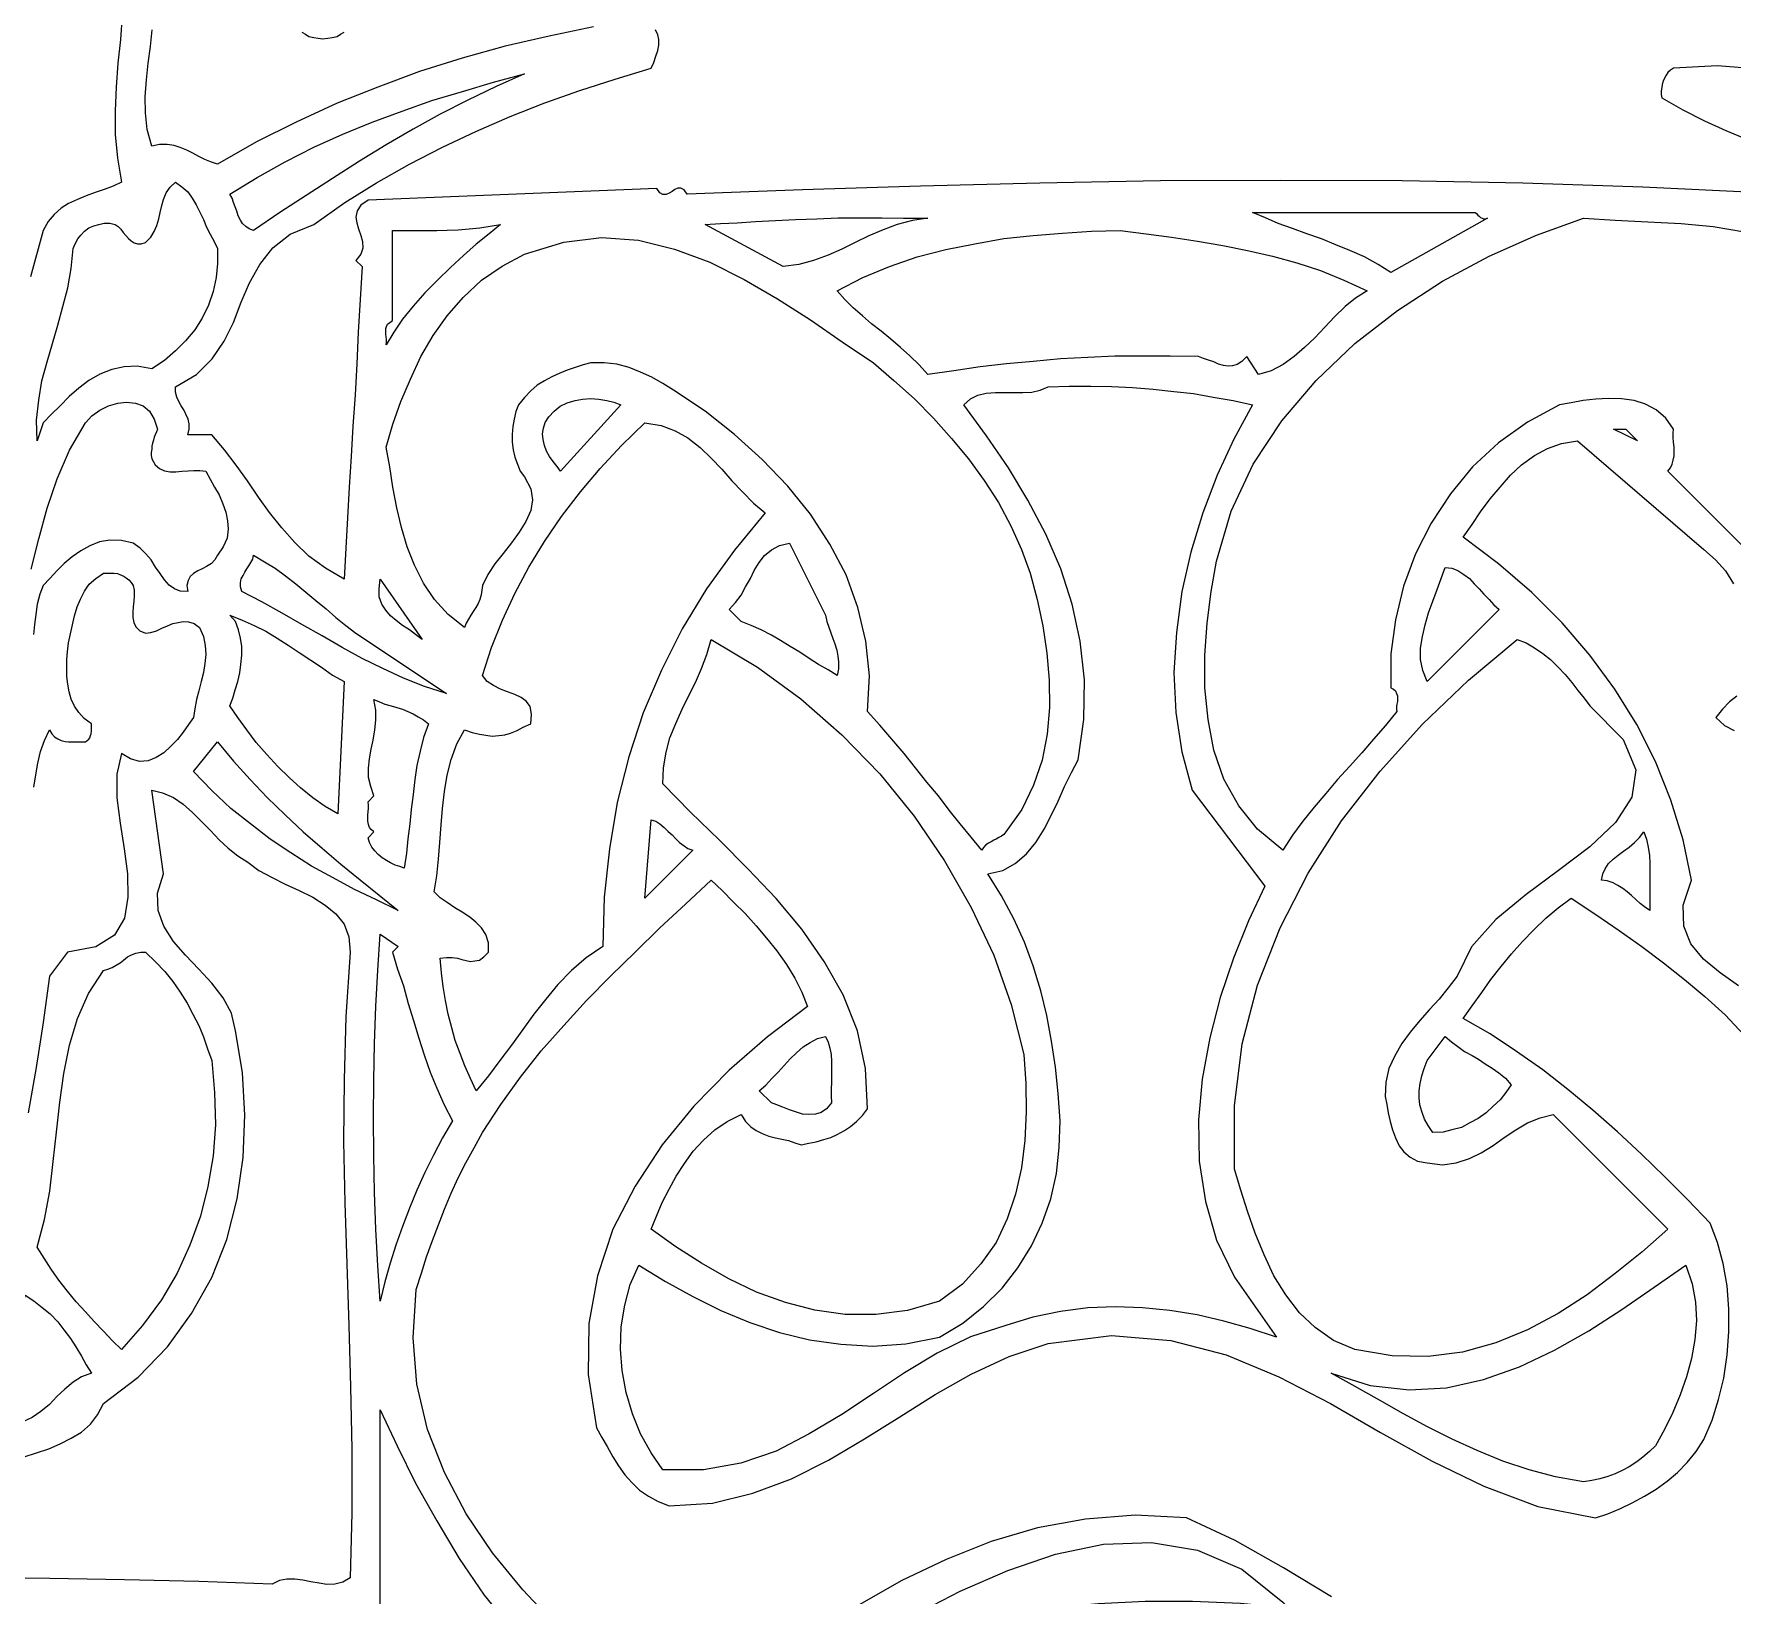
# Model space of a CAD drawing. Extents: x 0.1 to 15, y 0.1 to 19.2.
# Drawn here: x 5.047 to 8.913, y 11.988 to 15.543 of the extents above; entities that cross this region are included whole.
import ezdxf

# ---------------------------------------------------------------- set-up
doc = ezdxf.new("R2010")
doc.units = 0
doc.layers.add('1', color=7, linetype='Continuous')

msp = doc.modelspace()

# ---------------------------------------------------------------- linework, layer by layer
at = {"layer": '1'}
for points in [[(5.248, 15.585), (5.244, 15.53), (5.238, 15.476), (5.234, 15.422), (5.232, 15.368), (5.232, 15.314), (5.237, 15.26), (5.246, 15.205), (5.227, 15.196), (5.207, 15.189), (5.186, 15.182), (5.166, 15.174), (5.146, 15.166), (5.126, 15.157), (5.109, 15.146), (5.093, 15.132), (5.079, 15.116), (5.068, 15.095), (5.039, 14.99)], [(6.321, 15.559), (6.22, 15.538), (6.12, 15.515), (6.022, 15.488), (5.925, 15.457), (5.83, 15.422), (5.737, 15.385), (5.644, 15.342), (5.554, 15.297), (5.465, 15.246), (5.451, 15.251), (5.436, 15.257), (5.422, 15.264), (5.409, 15.271), (5.395, 15.278), (5.38, 15.284), (5.366, 15.289), (5.35, 15.291), (5.333, 15.291), (5.315, 15.287), (5.305, 15.325), (5.301, 15.363), (5.3, 15.4), (5.303, 15.438), (5.307, 15.476), (5.312, 15.514), (5.316, 15.552)], [(8.98, 15.181), (8.71, 15.194), (8.437, 15.203), (8.162, 15.208), (7.886, 15.209), (7.612, 15.208), (7.337, 15.203), (7.065, 15.196), (6.797, 15.188), (6.534, 15.178), (6.527, 15.188), (6.52, 15.192), (6.513, 15.192), (6.506, 15.189), (6.5, 15.184), (6.493, 15.18), (6.486, 15.177), (6.479, 15.177), (6.472, 15.181), (6.465, 15.191), (5.808, 15.164), (5.791, 15.153), (5.783, 15.14), (5.78, 15.126), (5.782, 15.113), (5.786, 15.099), (5.791, 15.084), (5.795, 15.07), (5.796, 15.055), (5.791, 15.041), (5.78, 15.027), (5.794, 15.013), (5.79, 14.938), (5.785, 14.864), (5.782, 14.792), (5.778, 14.721), (5.773, 14.65), (5.769, 14.581), (5.765, 14.511), (5.761, 14.441), (5.757, 14.372), (5.753, 14.301), (5.711, 14.326), (5.673, 14.354), (5.641, 14.385), (5.611, 14.418), (5.583, 14.453), (5.558, 14.488), (5.533, 14.525), (5.507, 14.561), (5.481, 14.596), (5.452, 14.63), (5.397, 14.63), (5.4, 14.643), (5.4, 14.655), (5.398, 14.666), (5.393, 14.677), (5.388, 14.687), (5.382, 14.696), (5.377, 14.706), (5.372, 14.716), (5.369, 14.727), (5.369, 14.739), (5.417, 14.767), (5.453, 14.803), (5.48, 14.843), (5.501, 14.886), (5.519, 14.932), (5.538, 14.976), (5.561, 15.018), (5.591, 15.056), (5.63, 15.087), (5.684, 15.109), (5.755, 15.159), (5.827, 15.204), (5.902, 15.246), (5.977, 15.285), (6.053, 15.321), (6.131, 15.355), (6.21, 15.386), (6.29, 15.414), (6.37, 15.44), (6.452, 15.465), (6.458, 15.478), (6.463, 15.492), (6.467, 15.505), (6.47, 15.517), (6.47, 15.53), (6.467, 15.541), (6.462, 15.552)], [(5.657, 15.547), (5.665, 15.542), (5.673, 15.537), (5.684, 15.535), (5.694, 15.533), (5.705, 15.532), (5.716, 15.533), (5.726, 15.535), (5.737, 15.537), (5.745, 15.542), (5.753, 15.547)], [(8.974, 15.463), (8.88, 15.47), (8.78, 15.465), (8.773, 15.46), (8.767, 15.455), (8.763, 15.449), (8.759, 15.442), (8.756, 15.435), (8.754, 15.428), (8.753, 15.421), (8.752, 15.413), (8.752, 15.405), (8.753, 15.397), (8.801, 15.37), (8.85, 15.345), (8.899, 15.323), (8.95, 15.302)], [(5.547, 15.095), (5.537, 15.099), (5.529, 15.104), (5.522, 15.111), (5.517, 15.119), (5.512, 15.129), (5.509, 15.139), (5.505, 15.149), (5.501, 15.159), (5.498, 15.169), (5.493, 15.178), (5.555, 15.216), (5.619, 15.252), (5.684, 15.285), (5.75, 15.315), (5.817, 15.342), (5.885, 15.367), (5.953, 15.391), (6.023, 15.412), (6.093, 15.433), (6.164, 15.452), (6.099, 15.423), (6.035, 15.392), (5.972, 15.36), (5.91, 15.326), (5.849, 15.29), (5.788, 15.253), (5.727, 15.214), (5.667, 15.175), (5.607, 15.136), (5.547, 15.095)], [(5.465, 15.054), (5.465, 15.02), (5.462, 14.988), (5.455, 14.956), (5.444, 14.925), (5.43, 14.896), (5.413, 14.869), (5.392, 14.844), (5.369, 14.821), (5.344, 14.799), (5.315, 14.78), (5.282, 14.786), (5.252, 14.785), (5.224, 14.779), (5.197, 14.768), (5.172, 14.754), (5.149, 14.736), (5.127, 14.717), (5.107, 14.696), (5.087, 14.677), (5.068, 14.657), (5.054, 14.616), (5.053, 14.663), (5.058, 14.709), (5.065, 14.753), (5.077, 14.796), (5.089, 14.838), (5.101, 14.88), (5.113, 14.922), (5.124, 14.965), (5.132, 15.009), (5.136, 15.054), (5.141, 15.065), (5.147, 15.076), (5.154, 15.085), (5.162, 15.094), (5.172, 15.101), (5.183, 15.106), (5.195, 15.109), (5.207, 15.112), (5.22, 15.112), (5.232, 15.109), (5.239, 15.104), (5.245, 15.098), (5.25, 15.091), (5.256, 15.084), (5.262, 15.077), (5.268, 15.072), (5.275, 15.067), (5.283, 15.065), (5.291, 15.065), (5.301, 15.068), (5.313, 15.08), (5.321, 15.093), (5.327, 15.107), (5.331, 15.122), (5.334, 15.136), (5.338, 15.152), (5.342, 15.166), (5.348, 15.181), (5.357, 15.194), (5.369, 15.205), (5.384, 15.195), (5.397, 15.183), (5.407, 15.169), (5.416, 15.154), (5.425, 15.137), (5.433, 15.12), (5.44, 15.103), (5.448, 15.087), (5.457, 15.07), (5.465, 15.054)], [(7.082, 15.123), (7.047, 15.118), (7.012, 15.109), (6.98, 15.097), (6.948, 15.083), (6.917, 15.068), (6.886, 15.053), (6.855, 15.039), (6.822, 15.027), (6.788, 15.018), (6.753, 15.013), (6.575, 15.109), (6.61, 15.111), (6.648, 15.113), (6.69, 15.116), (6.735, 15.118), (6.781, 15.12), (6.829, 15.122), (6.878, 15.124), (6.928, 15.124), (6.977, 15.124), (7.027, 15.123), (7.082, 15.123)], [(9.027, 14.287), (8.767, 14.547), (8.773, 14.555), (8.777, 14.563), (8.779, 14.572), (8.781, 14.582), (8.781, 14.592), (8.781, 14.602), (8.78, 14.613), (8.779, 14.624), (8.779, 14.634), (8.78, 14.643), (8.762, 14.668), (8.74, 14.687), (8.716, 14.7), (8.69, 14.708), (8.661, 14.712), (8.632, 14.713), (8.603, 14.711), (8.574, 14.708), (8.547, 14.703), (8.52, 14.698), (8.447, 14.659), (8.381, 14.612), (8.322, 14.557), (8.272, 14.496), (8.228, 14.429), (8.192, 14.359), (8.165, 14.285), (8.147, 14.209), (8.136, 14.131), (8.136, 14.054), (8.142, 14.051), (8.147, 14.047), (8.149, 14.041), (8.151, 14.036), (8.151, 14.03), (8.151, 14.023), (8.15, 14.017), (8.149, 14.011), (8.149, 14.005), (8.15, 14), (8.124, 13.968), (8.097, 13.937), (8.07, 13.906), (8.042, 13.875), (8.015, 13.845), (7.988, 13.813), (7.962, 13.782), (7.936, 13.75), (7.912, 13.718), (7.89, 13.684), (7.833, 13.732), (7.79, 13.785), (7.756, 13.846), (7.733, 13.912), (7.72, 13.982), (7.713, 14.054), (7.713, 14.128), (7.718, 14.201), (7.727, 14.273), (7.739, 14.342), (7.773, 14.456), (7.823, 14.563), (7.888, 14.662), (7.966, 14.754), (8.054, 14.838), (8.151, 14.913), (8.254, 14.98), (8.36, 15.037), (8.468, 15.085), (8.575, 15.123), (8.647, 15.119), (8.721, 15.115), (8.797, 15.111), (8.87, 15.104), (8.941, 15.092)], [(8.328, 15.136), (8.331, 15.134), (8.334, 15.13), (8.337, 15.128), (8.34, 15.125), (8.344, 15.123), (8.347, 15.122), (8.351, 15.122), (8.356, 15.123), (8.136, 15), (8.107, 15.018), (8.076, 15.035), (8.043, 15.05), (8.011, 15.063), (7.978, 15.076), (7.945, 15.088), (7.912, 15.1), (7.88, 15.111), (7.851, 15.124), (7.821, 15.136), (7.873, 15.136), (7.924, 15.136), (7.976, 15.136), (8.029, 15.136), (8.082, 15.136), (8.133, 15.136), (8.184, 15.136), (8.233, 15.136), (8.282, 15.136), (8.328, 15.136)], [(6.109, 15.109), (6.083, 15.088), (6.054, 15.064), (6.025, 15.038), (5.995, 15.011), (5.966, 14.982), (5.937, 14.953), (5.91, 14.923), (5.886, 14.893), (5.866, 14.864), (5.849, 14.835), (5.85, 14.841), (5.85, 14.847), (5.849, 14.853), (5.848, 14.859), (5.848, 14.866), (5.848, 14.872), (5.85, 14.877), (5.852, 14.882), (5.857, 14.886), (5.863, 14.89), (5.863, 14.906), (5.863, 14.924), (5.863, 14.944), (5.863, 14.964), (5.863, 14.986), (5.863, 15.008), (5.863, 15.03), (5.863, 15.053), (5.863, 15.074), (5.863, 15.095), (5.887, 15.095), (5.913, 15.095), (5.938, 15.095), (5.964, 15.095), (5.988, 15.096), (6.013, 15.097), (6.038, 15.099), (6.062, 15.101), (6.086, 15.105), (6.109, 15.109)], [(7.315, 14.315), (7.331, 14.255), (7.344, 14.195), (7.353, 14.133), (7.358, 14.071), (7.359, 14.009), (7.354, 13.948), (7.342, 13.889), (7.323, 13.832), (7.296, 13.777), (7.26, 13.726), (7.255, 13.72), (7.25, 13.716), (7.244, 13.713), (7.238, 13.709), (7.232, 13.707), (7.226, 13.703), (7.22, 13.7), (7.214, 13.696), (7.209, 13.69), (7.205, 13.684), (7.181, 13.714), (7.156, 13.744), (7.131, 13.775), (7.106, 13.808), (7.08, 13.839), (7.054, 13.872), (7.028, 13.904), (7, 13.937), (6.973, 13.969), (6.945, 14), (6.949, 14.081), (6.941, 14.16), (6.923, 14.237), (6.896, 14.311), (6.859, 14.381), (6.815, 14.449), (6.763, 14.513), (6.705, 14.574), (6.642, 14.631), (6.575, 14.684), (6.551, 14.7), (6.527, 14.716), (6.503, 14.732), (6.479, 14.747), (6.454, 14.761), (6.428, 14.773), (6.402, 14.783), (6.374, 14.791), (6.345, 14.794), (6.315, 14.794), (6.297, 14.789), (6.279, 14.783), (6.261, 14.777), (6.243, 14.77), (6.226, 14.762), (6.209, 14.753), (6.193, 14.743), (6.178, 14.73), (6.164, 14.715), (6.15, 14.698), (6.144, 14.683), (6.14, 14.666), (6.137, 14.649), (6.136, 14.631), (6.136, 14.613), (6.138, 14.596), (6.142, 14.579), (6.148, 14.563), (6.154, 14.547), (6.164, 14.534), (6.178, 14.507), (6.182, 14.482), (6.178, 14.458), (6.167, 14.433), (6.152, 14.408), (6.134, 14.384), (6.115, 14.36), (6.096, 14.336), (6.08, 14.312), (6.068, 14.287), (6.067, 14.276), (6.065, 14.266), (6.062, 14.255), (6.058, 14.246), (6.053, 14.237), (6.047, 14.228), (6.042, 14.219), (6.036, 14.21), (6.031, 14.201), (6.027, 14.191), (5.99, 14.221), (5.959, 14.255), (5.934, 14.292), (5.913, 14.333), (5.897, 14.375), (5.884, 14.419), (5.873, 14.464), (5.864, 14.511), (5.857, 14.557), (5.849, 14.602), (5.864, 14.654), (5.882, 14.706), (5.904, 14.757), (5.928, 14.808), (5.956, 14.856), (5.988, 14.901), (6.024, 14.943), (6.066, 14.982), (6.113, 15.014), (6.164, 15.041), (6.253, 15.069), (6.339, 15.079), (6.423, 15.073), (6.505, 15.053), (6.586, 15.023), (6.664, 14.984), (6.74, 14.94), (6.815, 14.892), (6.887, 14.842), (6.958, 14.794), (7.005, 14.754), (7.052, 14.712), (7.095, 14.668), (7.136, 14.622), (7.175, 14.575), (7.21, 14.526), (7.243, 14.476), (7.271, 14.423), (7.295, 14.369), (7.315, 14.315)], [(7.52, 15.095), (7.579, 15.088), (7.637, 15.08), (7.696, 15.071), (7.754, 15.061), (7.81, 15.05), (7.867, 15.037), (7.922, 15.022), (7.976, 15.004), (8.029, 14.982), (8.082, 14.958), (8.056, 14.941), (8.032, 14.922), (8.008, 14.899), (7.986, 14.875), (7.963, 14.851), (7.94, 14.829), (7.916, 14.808), (7.891, 14.79), (7.864, 14.776), (7.835, 14.767), (7.808, 14.808), (7.797, 14.797), (7.786, 14.79), (7.776, 14.787), (7.766, 14.786), (7.755, 14.788), (7.744, 14.791), (7.733, 14.796), (7.721, 14.8), (7.71, 14.804), (7.698, 14.808), (7.634, 14.809), (7.571, 14.809), (7.508, 14.809), (7.446, 14.806), (7.384, 14.803), (7.322, 14.797), (7.261, 14.792), (7.201, 14.785), (7.141, 14.776), (7.082, 14.767), (7.062, 14.789), (7.041, 14.81), (7.02, 14.829), (6.998, 14.848), (6.976, 14.866), (6.954, 14.883), (6.933, 14.901), (6.912, 14.919), (6.893, 14.938), (6.876, 14.958), (6.934, 14.988), (6.995, 15.013), (7.058, 15.035), (7.123, 15.052), (7.189, 15.065), (7.255, 15.077), (7.322, 15.084), (7.389, 15.089), (7.455, 15.094), (7.52, 15.095)], [(7.821, 14.698), (7.779, 14.62), (7.741, 14.538), (7.708, 14.452), (7.681, 14.363), (7.66, 14.273), (7.648, 14.18), (7.642, 14.089), (7.647, 13.998), (7.66, 13.908), (7.684, 13.821), (7.849, 13.602), (7.812, 13.523), (7.778, 13.438), (7.748, 13.349), (7.724, 13.257), (7.707, 13.163), (7.698, 13.07), (7.7, 12.976), (7.714, 12.884), (7.739, 12.796), (7.78, 12.712), (7.876, 12.575), (7.816, 12.595), (7.756, 12.612), (7.695, 12.626), (7.633, 12.636), (7.571, 12.642), (7.509, 12.644), (7.446, 12.642), (7.384, 12.634), (7.321, 12.621), (7.26, 12.602), (7.179, 12.576), (7.103, 12.539), (7.029, 12.494), (6.958, 12.447), (6.886, 12.399), (6.812, 12.355), (6.737, 12.316), (6.656, 12.288), (6.571, 12.273), (6.479, 12.273), (6.452, 12.312), (6.428, 12.355), (6.41, 12.401), (6.395, 12.449), (6.386, 12.499), (6.382, 12.548), (6.384, 12.599), (6.392, 12.648), (6.404, 12.695), (6.424, 12.739), (6.485, 12.702), (6.547, 12.668), (6.611, 12.636), (6.677, 12.609), (6.744, 12.586), (6.813, 12.569), (6.884, 12.559), (6.957, 12.555), (7.032, 12.56), (7.109, 12.575), (7.162, 12.607), (7.209, 12.645), (7.251, 12.687), (7.287, 12.733), (7.318, 12.783), (7.342, 12.835), (7.362, 12.89), (7.375, 12.948), (7.381, 13.007), (7.383, 13.068), (7.379, 13.13), (7.373, 13.19), (7.364, 13.249), (7.353, 13.308), (7.339, 13.364), (7.322, 13.421), (7.302, 13.475), (7.278, 13.528), (7.25, 13.58), (7.219, 13.63), (7.253, 13.638), (7.281, 13.654), (7.307, 13.676), (7.328, 13.702), (7.347, 13.732), (7.363, 13.763), (7.379, 13.796), (7.393, 13.829), (7.409, 13.861), (7.424, 13.89), (7.437, 13.982), (7.439, 14.072), (7.429, 14.16), (7.411, 14.244), (7.385, 14.325), (7.351, 14.404), (7.31, 14.481), (7.266, 14.555), (7.216, 14.628), (7.164, 14.698), (7.179, 14.712), (7.196, 14.72), (7.215, 14.725), (7.236, 14.726), (7.256, 14.726), (7.278, 14.726), (7.298, 14.726), (7.319, 14.727), (7.338, 14.732), (7.356, 14.739), (7.404, 14.741), (7.453, 14.741), (7.5, 14.74), (7.548, 14.738), (7.595, 14.734), (7.642, 14.729), (7.687, 14.724), (7.732, 14.716), (7.777, 14.708), (7.821, 14.698)], [(5.041, 14.324), (5.058, 14.393), (5.077, 14.463), (5.1, 14.53), (5.128, 14.595), (5.164, 14.657), (5.179, 14.673), (5.197, 14.686), (5.217, 14.696), (5.238, 14.702), (5.258, 14.704), (5.278, 14.702), (5.296, 14.696), (5.31, 14.684), (5.321, 14.666), (5.328, 14.643)], [(6.383, 14.698), (6.246, 14.547), (6.238, 14.558), (6.229, 14.569), (6.221, 14.581), (6.214, 14.593), (6.209, 14.606), (6.206, 14.619), (6.205, 14.632), (6.207, 14.645), (6.211, 14.658), (6.219, 14.671), (6.231, 14.684), (6.245, 14.695), (6.261, 14.703), (6.279, 14.708), (6.296, 14.711), (6.315, 14.713), (6.333, 14.711), (6.351, 14.708), (6.367, 14.704), (6.383, 14.698)], [(6.712, 14.452), (6.642, 14.367), (6.578, 14.279), (6.523, 14.188), (6.476, 14.094), (6.434, 13.997), (6.401, 13.897), (6.375, 13.793), (6.357, 13.687), (6.345, 13.577), (6.342, 13.465), (6.304, 13.439), (6.271, 13.41), (6.24, 13.378), (6.212, 13.345), (6.185, 13.311), (6.16, 13.276), (6.134, 13.24), (6.108, 13.205), (6.082, 13.17), (6.054, 13.136), (6.041, 13.164), (6.028, 13.193), (6.017, 13.221), (6.006, 13.251), (5.998, 13.28), (5.99, 13.311), (5.984, 13.342), (5.979, 13.374), (5.975, 13.405), (5.972, 13.438), (5.986, 13.44), (5.999, 13.44), (6.011, 13.438), (6.021, 13.435), (6.031, 13.433), (6.041, 13.431), (6.051, 13.432), (6.061, 13.434), (6.071, 13.441), (6.082, 13.452), (6.082, 13.473), (6.076, 13.492), (6.066, 13.507), (6.053, 13.52), (6.039, 13.532), (6.022, 13.543), (6.005, 13.553), (5.988, 13.565), (5.972, 13.576), (5.958, 13.589), (5.964, 13.626), (5.968, 13.664), (5.971, 13.702), (5.974, 13.742), (5.977, 13.779), (5.982, 13.818), (5.988, 13.855), (5.997, 13.891), (6.01, 13.926), (6.027, 13.958), (6.045, 13.952), (6.061, 13.948), (6.076, 13.946), (6.09, 13.944), (6.105, 13.945), (6.119, 13.947), (6.132, 13.951), (6.147, 13.957), (6.161, 13.964), (6.178, 13.972), (6.18, 13.994), (6.177, 14.011), (6.168, 14.023), (6.156, 14.032), (6.142, 14.039), (6.125, 14.045), (6.109, 14.051), (6.093, 14.059), (6.079, 14.068), (6.068, 14.082), (6.089, 14.146), (6.114, 14.208), (6.142, 14.269), (6.174, 14.329), (6.209, 14.387), (6.248, 14.444), (6.291, 14.5), (6.336, 14.553), (6.385, 14.606), (6.438, 14.657), (6.475, 14.651), (6.507, 14.639), (6.536, 14.623), (6.564, 14.601), (6.589, 14.577), (6.613, 14.552), (6.636, 14.525), (6.66, 14.5), (6.685, 14.474), (6.712, 14.452)], [(5.328, 14.643), (5.326, 14.637), (5.323, 14.63), (5.321, 14.625), (5.319, 14.618), (5.317, 14.611), (5.315, 14.604), (5.315, 14.597), (5.314, 14.59), (5.314, 14.583), (5.315, 14.575), (5.323, 14.562), (5.333, 14.553), (5.344, 14.548), (5.357, 14.546), (5.37, 14.546), (5.384, 14.547), (5.398, 14.548), (5.411, 14.549), (5.425, 14.549), (5.438, 14.547), (5.448, 14.529), (5.458, 14.511), (5.469, 14.493), (5.477, 14.473), (5.484, 14.454), (5.488, 14.434), (5.489, 14.415), (5.487, 14.395), (5.478, 14.375), (5.465, 14.356), (5.459, 14.345), (5.451, 14.337), (5.44, 14.33), (5.43, 14.325), (5.42, 14.32), (5.41, 14.314), (5.403, 14.307), (5.398, 14.298), (5.395, 14.287), (5.397, 14.273), (5.38, 14.274), (5.367, 14.279), (5.355, 14.288), (5.344, 14.3), (5.334, 14.314), (5.324, 14.329), (5.314, 14.345), (5.302, 14.359), (5.289, 14.372), (5.273, 14.383), (5.246, 14.389), (5.22, 14.39), (5.196, 14.386), (5.174, 14.377), (5.154, 14.366), (5.134, 14.352), (5.116, 14.337), (5.099, 14.32), (5.083, 14.303), (5.068, 14.287), (5.06, 14.267), (5.054, 14.244), (5.051, 14.221), (5.048, 14.198), (5.046, 14.175)], [(8.928, 13.375), (8.886, 13.405), (8.848, 13.436), (8.819, 13.471), (8.803, 13.511), (8.802, 13.559), (8.821, 13.616), (8.802, 13.708), (8.774, 13.798), (8.739, 13.886), (8.696, 13.97), (8.646, 14.051), (8.589, 14.128), (8.526, 14.202), (8.457, 14.271), (8.381, 14.336), (8.301, 14.397), (8.321, 14.426), (8.34, 14.455), (8.362, 14.484), (8.385, 14.511), (8.409, 14.538), (8.434, 14.562), (8.463, 14.583), (8.493, 14.599), (8.525, 14.61), (8.561, 14.616), (8.849, 14.369)], [(8.698, 14.616), (8.643, 14.643), (8.671, 14.643), (8.698, 14.616)], [(6.849, 14.219), (6.852, 14.205), (6.857, 14.192), (6.861, 14.179), (6.866, 14.166), (6.87, 14.154), (6.875, 14.14), (6.877, 14.126), (6.879, 14.113), (6.879, 14.097), (6.876, 14.082), (6.855, 14.095), (6.833, 14.107), (6.812, 14.121), (6.791, 14.135), (6.769, 14.148), (6.747, 14.162), (6.726, 14.174), (6.703, 14.186), (6.68, 14.196), (6.657, 14.205), (6.63, 14.232), (6.644, 14.248), (6.657, 14.265), (6.667, 14.284), (6.678, 14.303), (6.687, 14.321), (6.698, 14.339), (6.71, 14.355), (6.726, 14.368), (6.744, 14.378), (6.767, 14.383), (6.849, 14.219)], [(5.78, 14.178), (5.986, 14.041), (5.936, 14.057), (5.888, 14.076), (5.841, 14.098), (5.794, 14.121), (5.749, 14.146), (5.703, 14.172), (5.657, 14.198), (5.612, 14.224), (5.566, 14.25), (5.52, 14.273), (5.517, 14.284), (5.517, 14.293), (5.519, 14.302), (5.523, 14.31), (5.527, 14.317), (5.532, 14.325), (5.536, 14.332), (5.541, 14.339), (5.545, 14.347), (5.547, 14.356), (5.572, 14.341), (5.596, 14.326), (5.62, 14.309), (5.643, 14.291), (5.666, 14.272), (5.689, 14.253), (5.712, 14.234), (5.734, 14.214), (5.757, 14.196), (5.78, 14.178)], [(8.849, 14.369), (8.875, 14.345), (8.898, 14.32), (8.916, 14.291)], [(5.047, 13.828), (5.051, 13.856), (5.056, 13.882), (5.062, 13.909), (5.071, 13.934), (5.082, 13.958), (5.088, 13.949), (5.094, 13.942), (5.101, 13.938), (5.109, 13.934), (5.118, 13.932), (5.126, 13.931), (5.136, 13.931), (5.145, 13.931), (5.154, 13.931), (5.164, 13.931), (5.168, 13.934), (5.172, 13.937), (5.174, 13.94), (5.176, 13.945), (5.177, 13.949), (5.178, 13.955), (5.178, 13.96), (5.178, 13.966), (5.178, 13.972), (5.161, 13.984), (5.149, 13.998), (5.139, 14.012), (5.132, 14.028), (5.127, 14.045), (5.124, 14.062), (5.122, 14.08), (5.122, 14.099), (5.122, 14.118), (5.123, 14.136), (5.126, 14.156), (5.13, 14.177), (5.135, 14.197), (5.139, 14.218), (5.145, 14.238), (5.153, 14.256), (5.162, 14.274), (5.173, 14.29), (5.188, 14.303), (5.205, 14.315), (5.214, 14.315), (5.221, 14.315), (5.229, 14.315), (5.237, 14.314), (5.244, 14.311), (5.25, 14.309), (5.257, 14.304), (5.263, 14.3), (5.268, 14.294), (5.273, 14.287), (5.275, 14.276), (5.275, 14.263), (5.274, 14.251), (5.273, 14.238), (5.272, 14.226), (5.272, 14.214), (5.274, 14.203), (5.279, 14.193), (5.288, 14.184), (5.301, 14.178), (5.313, 14.18), (5.326, 14.184), (5.338, 14.19), (5.351, 14.195), (5.363, 14.2), (5.375, 14.203), (5.387, 14.205), (5.399, 14.204), (5.412, 14.2), (5.424, 14.191), (5.433, 14.171), (5.437, 14.15), (5.438, 14.13), (5.436, 14.109), (5.433, 14.089), (5.428, 14.068), (5.422, 14.047), (5.417, 14.027), (5.413, 14.006), (5.41, 13.986), (5.399, 13.97), (5.387, 13.953), (5.374, 13.936), (5.358, 13.92), (5.343, 13.906), (5.325, 13.895), (5.307, 13.888), (5.287, 13.886), (5.267, 13.892), (5.246, 13.904), (5.236, 13.857), (5.236, 13.803), (5.243, 13.746), (5.252, 13.687), (5.26, 13.63), (5.261, 13.577), (5.253, 13.529), (5.23, 13.491), (5.188, 13.464), (5.123, 13.452), (5.082, 13.397), (5.068, 13.292), (5.052, 13.189), (5.034, 13.086)], [(8.383, 14.232), (8.219, 14.068), (8.209, 14.093), (8.204, 14.118), (8.204, 14.144), (8.208, 14.171), (8.214, 14.197), (8.222, 14.225), (8.232, 14.251), (8.242, 14.278), (8.251, 14.303), (8.26, 14.328), (8.275, 14.326), (8.289, 14.321), (8.302, 14.312), (8.315, 14.303), (8.326, 14.291), (8.337, 14.279), (8.348, 14.267), (8.36, 14.255), (8.371, 14.243), (8.383, 14.232)], [(5.931, 14.164), (5.916, 14.175), (5.902, 14.186), (5.886, 14.196), (5.872, 14.207), (5.859, 14.218), (5.848, 14.231), (5.839, 14.244), (5.833, 14.261), (5.833, 14.279), (5.835, 14.301), (5.931, 14.164)], [(5.753, 14.068), (5.739, 13.767), (5.71, 13.784), (5.682, 13.803), (5.654, 13.826), (5.628, 13.85), (5.602, 13.875), (5.577, 13.902), (5.553, 13.929), (5.532, 13.958), (5.511, 13.986), (5.493, 14.013), (5.5, 14.03), (5.505, 14.049), (5.511, 14.068), (5.516, 14.088), (5.518, 14.107), (5.52, 14.128), (5.52, 14.148), (5.517, 14.167), (5.513, 14.186), (5.506, 14.205), (5.493, 14.219), (5.521, 14.208), (5.548, 14.196), (5.575, 14.183), (5.601, 14.167), (5.626, 14.151), (5.651, 14.134), (5.677, 14.117), (5.702, 14.101), (5.727, 14.083), (5.753, 14.068)], [(7.301, 13.219), (7.305, 13.153), (7.306, 13.088), (7.303, 13.023), (7.295, 12.961), (7.282, 12.901), (7.263, 12.845), (7.238, 12.791), (7.203, 12.742), (7.161, 12.696), (7.109, 12.657), (7.036, 12.636), (6.964, 12.627), (6.894, 12.627), (6.825, 12.637), (6.758, 12.654), (6.692, 12.678), (6.629, 12.708), (6.567, 12.744), (6.508, 12.781), (6.452, 12.821), (6.464, 12.851), (6.477, 12.882), (6.493, 12.912), (6.509, 12.942), (6.528, 12.971), (6.548, 12.999), (6.571, 13.024), (6.597, 13.047), (6.625, 13.066), (6.657, 13.082), (6.667, 13.066), (6.679, 13.054), (6.691, 13.046), (6.705, 13.039), (6.72, 13.033), (6.735, 13.029), (6.75, 13.026), (6.765, 13.023), (6.779, 13.018), (6.794, 13.013), (6.811, 13.017), (6.828, 13.02), (6.845, 13.025), (6.861, 13.03), (6.876, 13.037), (6.892, 13.046), (6.906, 13.055), (6.92, 13.066), (6.933, 13.08), (6.945, 13.095), (6.94, 13.187), (6.922, 13.273), (6.889, 13.355), (6.846, 13.431), (6.795, 13.504), (6.737, 13.574), (6.673, 13.641), (6.608, 13.707), (6.542, 13.771), (6.479, 13.835), (6.48, 13.872), (6.486, 13.907), (6.495, 13.94), (6.508, 13.973), (6.523, 14.005), (6.537, 14.035), (6.553, 14.066), (6.567, 14.098), (6.579, 14.13), (6.589, 14.164), (6.694, 14.101), (6.793, 14.029), (6.886, 13.947), (6.973, 13.858), (7.051, 13.762), (7.12, 13.66), (7.181, 13.554), (7.232, 13.445), (7.272, 13.333), (7.301, 13.219)], [(8.589, 14.013), (8.665, 13.936), (8.694, 13.867), (8.685, 13.805), (8.648, 13.747), (8.589, 13.692), (8.518, 13.638), (8.444, 13.583), (8.375, 13.526), (8.32, 13.464), (8.287, 13.397), (8.267, 13.371), (8.246, 13.345), (8.224, 13.321), (8.202, 13.296), (8.18, 13.27), (8.161, 13.244), (8.145, 13.216), (8.132, 13.187), (8.125, 13.156), (8.123, 13.123), (8.127, 13.105), (8.13, 13.086), (8.135, 13.066), (8.14, 13.047), (8.147, 13.029), (8.155, 13.011), (8.166, 12.997), (8.18, 12.985), (8.197, 12.976), (8.219, 12.972), (8.254, 12.968), (8.285, 12.972), (8.315, 12.982), (8.342, 12.995), (8.369, 13.012), (8.394, 13.03), (8.421, 13.047), (8.447, 13.063), (8.476, 13.075), (8.506, 13.082), (8.767, 12.821), (8.708, 12.769), (8.647, 12.72), (8.583, 12.672), (8.517, 12.629), (8.447, 12.592), (8.375, 12.562), (8.299, 12.541), (8.221, 12.531), (8.139, 12.533), (8.054, 12.547), (8.006, 12.568), (7.964, 12.597), (7.928, 12.631), (7.897, 12.672), (7.87, 12.715), (7.848, 12.763), (7.827, 12.812), (7.81, 12.862), (7.795, 12.91), (7.78, 12.958), (7.78, 13.102), (7.798, 13.243), (7.833, 13.377), (7.884, 13.507), (7.948, 13.632), (8.024, 13.751), (8.112, 13.864), (8.208, 13.971), (8.313, 14.071), (8.424, 14.164), (8.444, 14.156), (8.463, 14.145), (8.482, 14.132), (8.5, 14.118), (8.517, 14.101), (8.533, 14.084), (8.548, 14.066), (8.562, 14.048), (8.576, 14.03), (8.589, 14.013)], [(8.924, 14.035), (8.907, 14.022), (8.891, 14.005), (8.876, 13.986), (8.896, 13.968), (8.918, 13.957)], [(5.945, 13.972), (5.934, 13.941), (5.926, 13.91), (5.919, 13.877), (5.914, 13.845), (5.91, 13.811), (5.906, 13.777), (5.903, 13.744), (5.898, 13.71), (5.895, 13.677), (5.89, 13.643), (5.88, 13.647), (5.869, 13.65), (5.859, 13.655), (5.85, 13.661), (5.84, 13.667), (5.831, 13.674), (5.823, 13.683), (5.816, 13.691), (5.811, 13.702), (5.808, 13.712), (5.821, 13.726), (5.815, 13.731), (5.811, 13.736), (5.809, 13.743), (5.807, 13.75), (5.807, 13.756), (5.807, 13.764), (5.808, 13.772), (5.809, 13.779), (5.809, 13.787), (5.808, 13.794), (5.821, 13.808), (5.814, 13.829), (5.809, 13.85), (5.809, 13.871), (5.811, 13.892), (5.815, 13.914), (5.819, 13.935), (5.823, 13.958), (5.825, 13.98), (5.825, 14.003), (5.821, 14.027), (5.834, 14.022), (5.846, 14.017), (5.86, 14.013), (5.873, 14.009), (5.886, 14.005), (5.898, 14), (5.91, 13.995), (5.922, 13.988), (5.934, 13.981), (5.945, 13.972)], [(5.876, 13.547), (5.827, 13.571), (5.777, 13.595), (5.728, 13.621), (5.679, 13.648), (5.632, 13.678), (5.585, 13.709), (5.54, 13.744), (5.495, 13.779), (5.452, 13.82), (5.41, 13.863), (5.465, 13.931), (5.501, 13.887), (5.539, 13.845), (5.578, 13.804), (5.619, 13.765), (5.66, 13.726), (5.703, 13.689), (5.746, 13.652), (5.79, 13.617), (5.833, 13.582), (5.876, 13.547)], [(5.025, 12.303), (5.053, 12.312), (5.081, 12.321), (5.107, 12.332), (5.132, 12.345), (5.155, 12.359), (5.176, 12.377), (5.192, 12.398), (5.205, 12.424), (5.284, 12.484), (5.351, 12.553), (5.406, 12.629), (5.452, 12.711), (5.486, 12.798), (5.51, 12.89), (5.523, 12.984), (5.527, 13.081), (5.522, 13.178), (5.506, 13.273), (5.497, 13.313), (5.478, 13.348), (5.452, 13.381), (5.422, 13.413), (5.392, 13.445), (5.365, 13.476), (5.343, 13.511), (5.33, 13.547), (5.328, 13.586), (5.342, 13.63), (5.315, 13.821), (5.34, 13.815), (5.365, 13.804), (5.387, 13.789), (5.408, 13.77), (5.428, 13.75), (5.449, 13.729), (5.469, 13.708), (5.489, 13.689), (5.511, 13.671), (5.534, 13.657)], [(6.547, 13.684), (6.438, 13.575), (6.452, 13.753), (6.463, 13.75), (6.472, 13.744), (6.482, 13.736), (6.491, 13.727), (6.5, 13.719), (6.508, 13.71), (6.517, 13.702), (6.527, 13.694), (6.536, 13.688), (6.547, 13.684)], [(8.726, 13.547), (8.714, 13.555), (8.704, 13.563), (8.694, 13.572), (8.684, 13.581), (8.674, 13.589), (8.664, 13.597), (8.653, 13.604), (8.642, 13.61), (8.629, 13.614), (8.616, 13.616), (8.619, 13.63), (8.624, 13.642), (8.632, 13.654), (8.642, 13.664), (8.654, 13.673), (8.666, 13.682), (8.679, 13.691), (8.691, 13.702), (8.702, 13.713), (8.712, 13.726), (8.718, 13.709), (8.722, 13.691), (8.725, 13.672), (8.726, 13.654), (8.726, 13.634), (8.726, 13.614), (8.726, 13.595), (8.726, 13.577), (8.726, 13.562), (8.726, 13.547)], [(5.534, 13.657), (5.559, 13.638), (5.589, 13.622), (5.619, 13.607), (5.651, 13.592), (5.682, 13.577), (5.71, 13.559), (5.734, 13.539), (5.753, 13.516), (5.764, 13.487), (5.767, 13.452), (5.757, 13.305), (5.753, 13.162), (5.752, 13.021), (5.755, 12.881), (5.759, 12.742), (5.764, 12.602), (5.768, 12.462), (5.771, 12.32), (5.771, 12.175), (5.767, 12.027), (5.75, 12.017), (5.732, 12.013), (5.714, 12.012), (5.696, 12.015), (5.677, 12.018), (5.659, 12.022), (5.641, 12.024), (5.623, 12.024), (5.606, 12.021), (5.589, 12.013), (5.422, 12.019), (5.253, 12.023), (5.083, 12.026), (4.913, 12.028)], [(6.234, 11.922), (6.16, 12), (6.091, 12.084), (6.031, 12.173), (5.982, 12.267), (5.943, 12.365), (5.919, 12.468), (5.91, 12.574), (5.917, 12.684), (5.929, 12.721), (5.941, 12.758), (5.954, 12.795), (5.968, 12.831), (5.982, 12.867), (5.997, 12.903), (6.013, 12.938), (6.03, 12.972), (6.049, 13.006), (6.068, 13.041), (6.11, 13.105), (6.155, 13.167), (6.202, 13.227), (6.253, 13.285), (6.305, 13.342), (6.36, 13.398), (6.416, 13.452), (6.472, 13.507), (6.53, 13.561), (6.589, 13.616), (6.614, 13.592), (6.64, 13.566), (6.666, 13.54), (6.691, 13.512), (6.715, 13.484), (6.738, 13.455), (6.76, 13.424), (6.779, 13.393), (6.795, 13.361), (6.808, 13.328)], [(6.808, 13.328), (6.717, 13.259), (6.63, 13.183), (6.549, 13.101), (6.477, 13.013), (6.416, 12.919), (6.365, 12.821), (6.33, 12.715), (6.31, 12.606), (6.309, 12.49), (6.328, 12.369), (6.34, 12.347), (6.352, 12.326), (6.365, 12.303), (6.378, 12.282), (6.392, 12.262), (6.408, 12.244), (6.426, 12.227), (6.446, 12.213), (6.468, 12.201), (6.493, 12.191), (6.592, 12.197), (6.684, 12.22), (6.772, 12.253), (6.856, 12.295), (6.938, 12.344), (7.018, 12.394), (7.099, 12.445), (7.181, 12.491), (7.267, 12.531), (7.356, 12.561), (7.5, 12.579), (7.635, 12.568), (7.761, 12.535), (7.881, 12.485), (7.999, 12.424), (8.113, 12.358), (8.23, 12.293), (8.348, 12.236), (8.471, 12.19), (8.602, 12.164), (8.63, 12.173), (8.659, 12.185), (8.686, 12.198), (8.714, 12.213), (8.74, 12.229), (8.765, 12.247), (8.789, 12.267), (8.811, 12.29), (8.831, 12.315), (8.849, 12.342), (8.868, 12.386), (8.882, 12.433), (8.894, 12.482), (8.902, 12.535), (8.906, 12.587), (8.906, 12.64), (8.902, 12.692), (8.893, 12.743), (8.88, 12.791), (8.863, 12.835), (8.812, 12.888), (8.76, 12.94), (8.707, 12.992), (8.652, 13.043), (8.596, 13.092), (8.539, 13.139), (8.482, 13.184), (8.422, 13.226), (8.362, 13.266), (8.301, 13.301), (8.321, 13.33), (8.343, 13.36), (8.364, 13.39), (8.387, 13.419), (8.411, 13.448), (8.436, 13.476), (8.462, 13.503), (8.489, 13.529), (8.517, 13.553), (8.547, 13.575), (8.603, 13.538), (8.656, 13.501), (8.708, 13.465), (8.757, 13.428), (8.805, 13.39), (8.851, 13.351), (8.897, 13.309), (8.94, 13.264)], [(5.863, 13.452), (5.875, 13.413), (5.888, 13.375), (5.899, 13.335), (5.911, 13.296), (5.923, 13.256), (5.935, 13.218), (5.949, 13.179), (5.964, 13.142), (5.981, 13.104), (6, 13.068), (5.977, 13.029), (5.957, 12.99), (5.937, 12.95), (5.919, 12.91), (5.902, 12.869), (5.886, 12.827), (5.871, 12.785), (5.858, 12.744), (5.846, 12.701), (5.835, 12.657), (5.83, 12.738), (5.825, 12.821), (5.822, 12.905), (5.821, 12.99), (5.82, 13.075), (5.821, 13.16), (5.822, 13.244), (5.825, 13.328), (5.83, 13.411), (5.835, 13.493), (5.876, 13.465), (5.863, 13.452)], [(5.452, 13.205), (5.458, 13.132), (5.46, 13.059), (5.455, 12.988), (5.443, 12.918), (5.426, 12.851), (5.402, 12.785), (5.373, 12.721), (5.337, 12.66), (5.294, 12.602), (5.246, 12.547), (5.226, 12.567), (5.205, 12.589), (5.184, 12.611), (5.164, 12.633), (5.143, 12.656), (5.123, 12.68), (5.104, 12.705), (5.086, 12.73), (5.07, 12.755), (5.054, 12.78), (5.071, 12.843), (5.083, 12.908), (5.091, 12.975), (5.098, 13.042), (5.106, 13.11), (5.115, 13.176), (5.128, 13.24), (5.146, 13.301), (5.171, 13.358), (5.205, 13.41), (5.215, 13.413), (5.225, 13.417), (5.234, 13.422), (5.243, 13.428), (5.251, 13.434), (5.26, 13.441), (5.269, 13.446), (5.279, 13.45), (5.29, 13.452), (5.301, 13.452), (5.324, 13.43), (5.345, 13.408), (5.363, 13.385), (5.38, 13.361), (5.396, 13.336), (5.409, 13.311), (5.422, 13.285), (5.433, 13.259), (5.442, 13.232), (5.452, 13.205)], [(6.849, 13.26), (6.855, 13.247), (6.859, 13.233), (6.862, 13.219), (6.863, 13.203), (6.863, 13.188), (6.863, 13.172), (6.863, 13.156), (6.862, 13.14), (6.862, 13.125), (6.863, 13.109), (6.851, 13.095), (6.839, 13.087), (6.826, 13.083), (6.811, 13.082), (6.797, 13.083), (6.781, 13.088), (6.767, 13.093), (6.752, 13.099), (6.738, 13.104), (6.726, 13.109), (6.698, 13.136), (6.713, 13.149), (6.727, 13.164), (6.741, 13.179), (6.755, 13.194), (6.769, 13.209), (6.783, 13.223), (6.798, 13.236), (6.814, 13.246), (6.831, 13.255), (6.849, 13.26)], [(8.41, 13.15), (8.398, 13.132), (8.385, 13.116), (8.369, 13.101), (8.353, 13.086), (8.335, 13.073), (8.316, 13.063), (8.297, 13.053), (8.275, 13.047), (8.255, 13.042), (8.232, 13.041), (8.221, 13.057), (8.213, 13.072), (8.207, 13.089), (8.202, 13.104), (8.201, 13.12), (8.201, 13.136), (8.203, 13.153), (8.207, 13.17), (8.212, 13.187), (8.219, 13.205), (8.26, 13.26), (8.274, 13.248), (8.289, 13.237), (8.304, 13.226), (8.321, 13.217), (8.336, 13.208), (8.351, 13.198), (8.367, 13.188), (8.382, 13.177), (8.397, 13.165), (8.41, 13.15)], [(8.739, 12.328), (8.725, 12.315), (8.71, 12.302), (8.696, 12.291), (8.679, 12.28), (8.664, 12.272), (8.647, 12.264), (8.63, 12.258), (8.612, 12.253), (8.594, 12.249), (8.575, 12.246), (8.511, 12.257), (8.451, 12.273), (8.391, 12.293), (8.333, 12.317), (8.276, 12.343), (8.22, 12.371), (8.165, 12.401), (8.11, 12.432), (8.055, 12.463), (8, 12.493), (8.089, 12.465), (8.178, 12.455), (8.263, 12.46), (8.347, 12.479), (8.429, 12.508), (8.509, 12.546), (8.587, 12.59), (8.662, 12.638), (8.736, 12.689), (8.808, 12.739), (8.822, 12.697), (8.83, 12.655), (8.832, 12.613), (8.828, 12.57), (8.821, 12.527), (8.809, 12.485), (8.795, 12.444), (8.778, 12.404), (8.759, 12.365), (8.739, 12.328)], [(5.178, 12.493), (5.155, 12.485), (5.136, 12.473), (5.117, 12.457), (5.099, 12.44), (5.082, 12.422), (5.063, 12.406), (5.043, 12.392), (5.023, 12.383), (4.999, 12.38), (4.972, 12.383), (5.027, 12.671), (5.047, 12.658), (5.066, 12.643), (5.084, 12.628), (5.101, 12.61), (5.115, 12.592), (5.13, 12.572), (5.142, 12.553), (5.155, 12.532), (5.166, 12.512), (5.178, 12.493)], [(5.835, 11.958), (5.835, 12.007), (5.835, 12.053), (5.835, 12.098), (5.835, 12.142), (5.835, 12.184), (5.835, 12.227), (5.835, 12.271), (5.835, 12.315), (5.835, 12.362), (5.835, 12.41), (5.874, 12.328), (5.916, 12.243), (5.964, 12.157), (6.015, 12.071), (6.072, 11.988), (6.135, 11.91)], [(8.001, 11.984), (7.892, 12.05), (7.782, 12.112), (7.671, 12.164), (7.554, 12.17), (7.441, 12.161), (7.332, 12.141), (7.226, 12.11), (7.124, 12.069), (7.023, 12.021), (6.926, 11.966)], [(7.89, 11.972), (7.904, 11.958), (7.794, 11.969), (7.685, 11.973), (7.577, 11.973), (7.47, 11.968), (7.364, 11.958), (7.259, 11.943), (7.157, 11.923), (7.056, 11.898), (6.958, 11.869), (6.863, 11.835), (6.954, 11.888), (7.053, 11.944), (7.156, 11.997), (7.264, 12.044), (7.373, 12.081), (7.482, 12.104), (7.591, 12.108), (7.696, 12.09), (7.797, 12.047), (7.89, 11.972)]]:
    msp.add_lwpolyline(points, dxfattribs=at)

doc.saveas('drawing.dxf')
